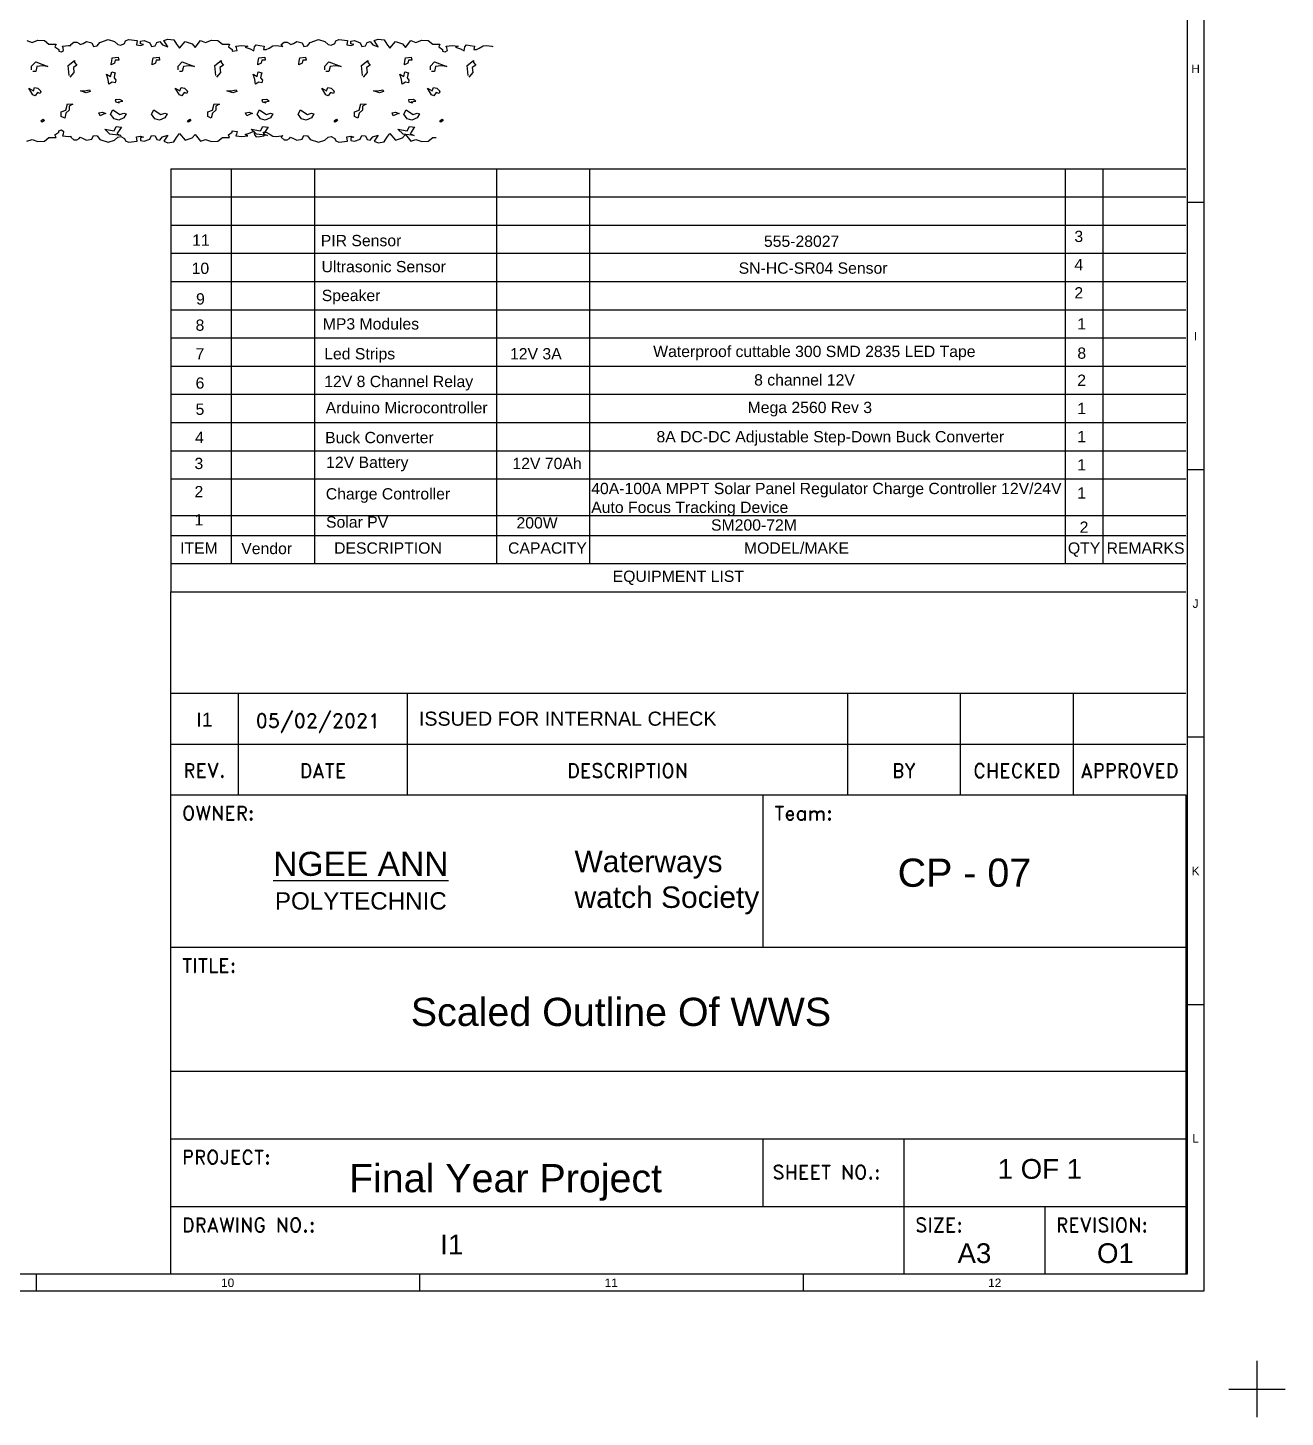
# Model space of a CAD drawing. Header units: inches. Extents: x -28 to 837, y -22 to 590.
# Drawn here: x 613.7 to 836.6, y -22.3 to 224 of the extents above; entities that cross this region are included whole.
import ezdxf
from ezdxf.enums import TextEntityAlignment as Align

# ---------------------------------------------------------------- set-up
doc = ezdxf.new("R2010")
doc.units = ezdxf.units.IN
doc.header["$MEASUREMENT"] = 0
doc.layers.add('dwgmodels.com', color=250, linetype='Continuous')
doc.styles.add('ROMAND', font='romand')
doc.styles.get("Standard").update_dxf_attribs({"font": 'arial.ttf'})
doc.styles.add('Style_Arial', font='Arial')

# ---------------------------------------------------------------- blocks, each defined once
blk = doc.blocks.new('bushes 030')
at = {"color": 0}
for p, q in [((3124.1, 496.4), (3141.9, 487.2)), ((3141.9, 487.2), (3161.7, 498.3)), ((3161.7, 498.3), (3183.5, 496.4)), ((3183.5, 496.4), (3199.3, 477.9)), ((3199.3, 477.9), (3223.3, 477.9)), ((3223.3, 477.9), (3219.6, 464.1)), ((3274.3, 476.1), (3284.2, 489)), ((3274.3, 470.4), (3274.3, 476.1)), ((3284.2, 489), (3294.1, 489)), ((3294.1, 489), (3302, 481.6)), ((3302, 481.6), (3306, 476.1)), ((3306, 476.1), (3315.8, 481.6)), ((3315.8, 481.6), (3327.7, 490.9)), ((3327.7, 490.9), (3345.5, 485.3)), ((3345.5, 485.3), (3351.5, 466.9)), ((3363.3, 468.7), (3373.2, 487.2)), ((3373.2, 487.2), (3400.9, 501.9)), ((3400.9, 501.9), (3422.7, 490.9)), ((3422.7, 490.9), (3434.6, 476.1)), ((3434.6, 476.1), (3444.5, 472.4)), ((3444.5, 472.4), (3456.4, 481.6)), ((3456.4, 481.6), (3460.3, 494.6)), ((3460.3, 494.6), (3470.2, 501.9)), ((3470.2, 501.9), (3499.9, 496.4)), ((3499.9, 496.4), (3497.9, 474.3)), ((3497.9, 474.3), (3511.8, 470.6)), ((3511.8, 492.7), (3523.6, 496.4)), ((3511.8, 479.8), (3511.8, 492.7)), ((3521.7, 476.1), (3511.8, 479.8)), ((3511.8, 470.6), (3521.7, 476.1)), ((3523.6, 496.4), (3543.5, 485.3)), ((3543.5, 485.3), (3549.4, 466.9)), ((3561.3, 468.7), (3567.2, 487.2)), ((3567.2, 487.2), (3577.1, 490.9)), ((3577.1, 490.9), (3587, 474.3)), ((3587, 474.3), (3604.8, 465)), ((3591, 496.4), (3604.8, 503.8)), ((3604.8, 465), (3591, 496.4)), ((3604.8, 503.8), (3624.6, 500.1)), ((3624.6, 500.1), (3634.5, 477.9)), ((3634.5, 477.9), (3644.4, 457.6)), ((3644.4, 457.6), (3664.2, 490.9)), ((3664.2, 490.9), (3688, 479.8)), ((3688, 479.8), (3697.9, 461.3)), ((3697.9, 461.3), (3715.7, 496.4)), ((3715.7, 496.4), (3733.5, 487.2)), ((3733.5, 487.2), (3753.3, 498.3)), ((3753.3, 498.3), (3775, 496.4)), ((3775, 496.4), (3790.8, 477.9)), ((3790.8, 477.9), (3814.8, 477.9)), ((3814.8, 477.9), (3811.2, 464.1)), ((3899.8, 464.1), (3905.4, 474)), ((3905.4, 474), (3918.3, 472)), ((3991.6, 476.1), (4001.5, 489)), ((3996.3, 466.6), (3991.6, 476.1)), ((4001.5, 489), (4011.4, 489)), ((4011.4, 489), (4019.3, 481.6)), ((4019.3, 481.6), (4023.3, 476.1)), ((4023.3, 476.1), (4033.1, 481.6)), ((4033.1, 481.6), (4045, 490.9)), ((4045, 490.9), (4062.8, 485.3)), ((4062.8, 485.3), (4068.8, 466.9)), ((4080.6, 468.7), (4090.5, 487.2)), ((4090.5, 487.2), (4118.3, 501.9)), ((4118.3, 501.9), (4140, 490.9)), ((4140, 490.9), (4151.9, 476.1)), ((4151.9, 476.1), (4161.8, 472.4)), ((4161.8, 472.4), (4173.7, 481.6)), ((4173.7, 481.6), (4177.6, 494.6)), ((4177.6, 494.6), (4187.5, 501.9)), ((4187.5, 501.9), (4217.2, 496.4)), ((4217.2, 496.4), (4215.2, 474.3)), ((4215.2, 474.3), (4229.1, 470.6)), ((4229.1, 492.7), (4241, 496.4)), ((4229.1, 479.8), (4229.1, 492.7)), ((4239, 476.1), (4229.1, 479.8)), ((4229.1, 470.6), (4239, 476.1)), ((4241, 496.4), (4260.8, 485.3)), ((4260.8, 485.3), (4266.7, 466.9)), ((4278.6, 468.7), (4284.5, 487.2)), ((4284.5, 487.2), (4294.4, 490.9)), ((4294.4, 490.9), (4304.3, 474.3)), ((4304.3, 474.3), (4322.1, 465)), ((4308.3, 496.4), (4322.1, 503.8)), ((4322.1, 465), (4308.3, 496.4)), ((4322.1, 503.8), (4341.9, 500.1)), ((4341.9, 500.1), (4351.8, 477.9)), ((4351.8, 477.9), (4361.7, 457.6)), ((4361.7, 457.6), (4381.5, 490.9)), ((4381.5, 490.9), (4405.3, 479.8)), ((4405.3, 479.8), (4415.2, 461.3)), ((4415.2, 461.3), (4433, 496.4)), ((4433, 496.4), (4450.8, 487.2)), ((4450.8, 487.2), (4470.6, 498.3)), ((4470.6, 498.3), (4492.3, 496.4)), ((4492.3, 496.4), (4508.2, 477.9)), ((4508.2, 477.9), (4532.1, 477.9)), ((4532.1, 477.9), (4528.5, 464.1)), ((4617.2, 464.1), (4622.7, 474)), ((4622.7, 474), (4635.6, 472)), ((3219.6, 464.1), (3232.5, 450.2)), ((3232.5, 450.2), (3232.5, 442.3)), ((3232.5, 442.3), (3241.7, 438.4)), ((3241.7, 438.4), (3249.1, 446.3)), ((3245.4, 468.1), (3265.8, 472)), ((3247.3, 460.1), (3245.4, 468.1)), ((3249.1, 446.3), (3247.3, 460.1)), ((3265.8, 472), (3274.3, 470.4)), ((3351.5, 466.9), (3363.3, 468.7)), ((3549.4, 466.9), (3561.3, 468.7)), ((3811.2, 464.1), (3824.1, 450.2)), ((3824.1, 450.2), (3824.1, 442.3)), ((3824.1, 442.3), (3840.7, 446.3)), ((3837, 468.1), (3857.4, 472)), ((3838.9, 460.1), (3837, 468.1)), ((3840.7, 446.3), (3838.9, 460.1)), ((3857.4, 472), (3877.7, 468.1)), ((3877.7, 468.1), (3868.4, 462.1)), ((3868.4, 462.1), (3885, 454.2)), ((3885, 454.2), (3898, 444.3)), ((3898, 444.3), (3899.8, 464.1)), ((3918.3, 472), (3933.1, 468.1)), ((3933.1, 468.1), (3931.2, 450.2)), ((3931.2, 450.2), (3940.5, 450.2)), ((3940.5, 450.2), (3949.7, 458.2)), ((3949.7, 458.2), (3962.6, 470)), ((3962.6, 470), (3973.7, 472)), ((3973.7, 472), (3992.2, 468.1)), ((3992.2, 468.1), (3996.3, 466.6)), ((4068.8, 466.9), (4080.6, 468.7)), ((4266.7, 466.9), (4278.6, 468.7)), ((4528.5, 464.1), (4541.4, 450.2)), ((4541.4, 450.2), (4541.4, 442.3)), ((4541.4, 442.3), (4550.6, 438.4)), ((4550.6, 438.4), (4558, 446.3)), ((4554.3, 468.1), (4574.7, 472)), ((4556.2, 460.1), (4554.3, 468.1)), ((4558, 446.3), (4556.2, 460.1)), ((4574.7, 472), (4595, 468.1)), ((4595, 468.1), (4585.7, 462.1)), ((4585.7, 462.1), (4602.4, 454.2)), ((4602.4, 454.2), (4615.3, 444.3)), ((4615.3, 444.3), (4617.2, 464.1)), ((4635.6, 472), (4650.4, 468.1)), ((4650.4, 468.1), (4648.5, 450.2)), ((4648.5, 450.2), (4657.8, 450.2)), ((4657.8, 450.2), (4667, 458.2)), ((4667, 458.2), (4679.9, 470)), ((4679.9, 470), (4691.1, 472)), ((4691.1, 472), (4709.5, 468.1)), ((4709.5, 468.1), (4713.6, 466.6)), ((3140, 365.3), (3153.9, 387.4)), ((3153.9, 387.4), (3195.4, 363.4)), ((3264.7, 368.9), (3286.5, 394.8)), ((3286.5, 394.8), (3286.5, 383.7)), ((3286.5, 383.7), (3294.4, 370.8)), ((3411.3, 378.2), (3413.2, 391.1)), ((3423.1, 380.1), (3411.3, 372.6)), ((3413.2, 391.1), (3415.2, 407.7)), ((3415.2, 407.7), (3435, 411.4)), ((3425.1, 396.7), (3423.1, 380.1)), ((3437, 396.7), (3425.1, 396.7)), ((3435, 411.4), (3437, 396.7)), ((3551, 378.2), (3552.9, 391.1)), ((3562.8, 380.1), (3551, 372.6)), ((3552.9, 391.1), (3554.9, 407.7)), ((3554.9, 407.7), (3574.7, 411.4)), ((3564.8, 396.7), (3562.8, 380.1)), ((3576.7, 396.7), (3564.8, 396.7)), ((3574.7, 411.4), (3576.7, 396.7)), ((3640, 365.3), (3653.9, 387.4)), ((3653.9, 387.4), (3695.4, 363.4)), ((3764.7, 368.9), (3786.5, 394.8)), ((3786.5, 394.8), (3786.5, 383.7)), ((3786.5, 383.7), (3794.4, 370.8)), ((3911.3, 378.2), (3913.2, 391.1)), ((3923.1, 380.1), (3911.3, 372.6)), ((3913.2, 391.1), (3915.2, 407.7)), ((3915.2, 407.7), (3935, 411.4)), ((3925.1, 396.7), (3923.1, 380.1)), ((3937, 396.7), (3925.1, 396.7)), ((3935, 411.4), (3937, 396.7)), ((4051, 378.2), (4052.9, 391.1)), ((4062.8, 380.1), (4051, 372.6)), ((4052.9, 391.1), (4054.9, 407.7)), ((4054.9, 407.7), (4074.7, 411.4)), ((4064.8, 396.7), (4062.8, 380.1)), ((4076.7, 396.7), (4064.8, 396.7)), ((4074.7, 411.4), (4076.7, 396.7)), ((4140, 365.3), (4153.9, 387.4)), ((4153.9, 387.4), (4195.4, 363.4)), ((4264.7, 368.9), (4286.5, 394.8)), ((4286.5, 394.8), (4286.5, 383.7)), ((4286.5, 383.7), (4294.4, 370.8)), ((4411.3, 378.2), (4413.2, 391.1)), ((4423.1, 380.1), (4411.3, 372.6)), ((4413.2, 391.1), (4415.2, 407.7)), ((4415.2, 407.7), (4435, 411.4)), ((4425.1, 396.7), (4423.1, 380.1)), ((4437, 396.7), (4425.1, 396.7)), ((4435, 411.4), (4437, 396.7)), ((4500.3, 365.3), (4514.2, 387.4)), ((4514.2, 387.4), (4555.7, 363.4)), ((4625, 368.9), (4646.8, 394.8)), ((4646.8, 394.8), (4646.8, 383.7)), ((4646.8, 383.7), (4654.7, 370.8)), ((3140, 346.8), (3140, 365.3)), ((3153.9, 337.6), (3144, 337.6)), ((3157.8, 363.4), (3153.9, 337.6)), ((3175.7, 367.1), (3157.8, 363.4)), ((3195.4, 363.4), (3175.7, 367.1)), ((3268.7, 317.2), (3264.7, 368.9)), ((3284.5, 333.8), (3270.7, 309.8)), ((3294.4, 370.8), (3282.5, 357.9)), ((3282.5, 357.9), (3284.5, 333.8)), ((3409.2, 313.5), (3413.2, 335.7)), ((3411.3, 372.6), (3411.3, 378.2)), ((3413.2, 335.7), (3425, 332)), ((3425, 332), (3423.1, 320.9)), ((3551, 372.6), (3551, 378.2)), ((3640, 346.8), (3640, 365.3)), ((3653.9, 337.6), (3644, 337.6)), ((3657.8, 363.4), (3653.9, 337.6)), ((3675.7, 367.1), (3657.8, 363.4)), ((3695.4, 363.4), (3675.7, 367.1)), ((3768.7, 317.2), (3764.7, 368.9)), ((3784.5, 333.8), (3770.7, 309.8)), ((3794.4, 370.8), (3782.5, 357.9)), ((3782.5, 357.9), (3784.5, 333.8)), ((3909.2, 313.5), (3913.2, 335.7)), ((3911.3, 372.6), (3911.3, 378.2)), ((3913.2, 335.7), (3925, 332)), ((3925, 332), (3923.1, 320.9)), ((4051, 372.6), (4051, 378.2)), ((4140, 346.8), (4140, 365.3)), ((4153.9, 337.6), (4144, 337.6)), ((4157.8, 363.4), (4153.9, 337.6)), ((4175.7, 367.1), (4157.8, 363.4)), ((4195.4, 363.4), (4175.7, 367.1)), ((4268.7, 317.2), (4264.7, 368.9)), ((4284.5, 333.8), (4270.7, 309.8)), ((4294.4, 370.8), (4282.5, 357.9)), ((4282.5, 357.9), (4284.5, 333.8)), ((4409.2, 313.5), (4413.2, 335.7)), ((4411.3, 372.6), (4411.3, 378.2)), ((4413.2, 335.7), (4425, 332)), ((4425, 332), (4423.1, 320.9)), ((4500.3, 346.8), (4500.3, 365.3)), ((4514.2, 337.6), (4504.3, 337.6)), ((4518.1, 363.4), (4514.2, 337.6)), ((4536, 367.1), (4518.1, 363.4)), ((4555.7, 363.4), (4536, 367.1)), ((4628.9, 317.2), (4625, 368.9)), ((4644.8, 333.8), (4630.9, 309.8)), ((4654.7, 370.8), (4642.8, 357.9)), ((4642.8, 357.9), (4644.8, 333.8)), ((3395.4, 324.6), (3409.2, 313.5)), ((3401.3, 296.9), (3395.4, 324.6)), ((3403.3, 272.9), (3401.3, 296.9)), ((3423.1, 320.9), (3421.1, 306.2)), ((3421.1, 306.2), (3427, 293.2)), ((3427, 293.2), (3425, 280.3)), ((3895.4, 324.6), (3909.2, 313.5)), ((3901.3, 296.9), (3895.4, 324.6)), ((3903.3, 272.9), (3901.3, 296.9)), ((3923.1, 320.9), (3921.1, 306.2)), ((3921.1, 306.2), (3927, 293.2)), ((3927, 293.2), (3925, 280.3)), ((4395.4, 324.6), (4409.2, 313.5)), ((4401.3, 296.9), (4395.4, 324.6)), ((4403.3, 272.9), (4401.3, 296.9)), ((4423.1, 320.9), (4421.1, 306.2)), ((4421.1, 306.2), (4427, 293.2)), ((4427, 293.2), (4425, 280.3)), ((3144, 219.3), (3130.1, 252.6)), ((3130.1, 252.6), (3146, 239.6)), ((3146, 239.6), (3149.9, 256.3)), ((3149.9, 256.3), (3161.8, 252.6)), ((3161.8, 252.6), (3171.7, 237.8)), ((3171.7, 237.8), (3169.7, 224.9)), ((3306.3, 239.6), (3320.1, 239.6)), ((3326.1, 228.6), (3306.3, 239.6)), ((3320.1, 239.6), (3337.9, 245.2)), ((3337.9, 245.2), (3339.9, 235.9)), ((3415.2, 284), (3403.3, 272.9)), ((3425, 280.3), (3415.2, 284)), ((3644, 219.3), (3630.1, 252.6)), ((3630.1, 252.6), (3646, 239.6)), ((3646, 239.6), (3649.9, 256.3)), ((3649.9, 256.3), (3661.8, 252.6)), ((3661.8, 252.6), (3671.7, 237.8)), ((3671.7, 237.8), (3669.7, 224.9)), ((3806.3, 239.6), (3820.1, 239.6)), ((3826.1, 228.6), (3806.3, 239.6)), ((3820.1, 239.6), (3837.9, 245.2)), ((3837.9, 245.2), (3839.9, 235.9)), ((3915.2, 284), (3903.3, 272.9)), ((3925, 280.3), (3915.2, 284)), ((4144, 219.3), (4130.1, 252.6)), ((4130.1, 252.6), (4146, 239.6)), ((4146, 239.6), (4149.9, 256.3)), ((4149.9, 256.3), (4161.8, 252.6)), ((4161.8, 252.6), (4171.7, 237.8)), ((4171.7, 237.8), (4169.7, 224.9)), ((4306.3, 239.6), (4320.1, 239.6)), ((4326.1, 228.6), (4306.3, 239.6)), ((4320.1, 239.6), (4337.9, 245.2)), ((4337.9, 245.2), (4339.9, 235.9)), ((4415.2, 284), (4403.3, 272.9)), ((4425, 280.3), (4415.2, 284)), ((4504.3, 219.3), (4490.4, 252.6)), ((4490.4, 252.6), (4506.3, 239.6)), ((4506.3, 239.6), (4510.2, 256.3)), ((4510.2, 256.3), (4522.1, 252.6)), ((4522.1, 252.6), (4532, 237.8)), ((4532, 237.8), (4530, 224.9)), ((3151.9, 213.8), (3144, 219.3)), ((3159.8, 230.4), (3151.9, 213.8)), ((3169.7, 224.9), (3159.8, 230.4)), ((3339.9, 235.9), (3326.1, 228.6)), ((3440.9, 195.3), (3425, 193.5)), ((3425, 193.5), (3427, 182.4)), ((3450.8, 186.1), (3440.9, 195.3)), ((3651.9, 213.8), (3644, 219.3)), ((3659.8, 230.4), (3651.9, 213.8)), ((3669.7, 224.9), (3659.8, 230.4)), ((3839.9, 235.9), (3826.1, 228.6)), ((3940.9, 195.3), (3925, 193.5)), ((3925, 193.5), (3927, 182.4)), ((3950.8, 186.1), (3940.9, 195.3)), ((4151.9, 213.8), (4144, 219.3)), ((4159.8, 230.4), (4151.9, 213.8)), ((4169.7, 224.9), (4159.8, 230.4)), ((4339.9, 235.9), (4326.1, 228.6)), ((4440.9, 195.3), (4425, 193.5)), ((4425, 193.5), (4427, 182.4)), ((4450.8, 186.1), (4440.9, 195.3)), ((4512.2, 213.8), (4504.3, 219.3)), ((4520.1, 230.4), (4512.2, 213.8)), ((4530, 224.9), (4520.1, 230.4)), ((3256.8, 139.9), (3262.8, 173.2)), ((3262.8, 173.2), (3280.6, 171.3)), ((3280.6, 171.3), (3268.7, 160.2)), ((3268.7, 160.2), (3268.7, 139.9)), ((3427, 182.4), (3438.9, 178.7)), ((3434.9, 182.4), (3450.8, 186.1)), ((3438.9, 178.7), (3434.9, 182.4)), ((3756.8, 139.9), (3762.8, 173.2)), ((3762.8, 173.2), (3780.6, 171.3)), ((3780.6, 171.3), (3768.7, 160.2)), ((3768.7, 160.2), (3768.7, 139.9)), ((3927, 182.4), (3938.9, 178.7)), ((3934.9, 182.4), (3950.8, 186.1)), ((3938.9, 178.7), (3934.9, 182.4)), ((4256.8, 139.9), (4262.8, 173.2)), ((4262.8, 173.2), (4280.6, 171.3)), ((4280.6, 171.3), (4268.7, 160.2)), ((4268.7, 160.2), (4268.7, 139.9)), ((4427, 182.4), (4438.9, 178.7)), ((4434.9, 182.4), (4450.8, 186.1)), ((4438.9, 178.7), (4434.9, 182.4)), ((3241, 132.5), (3256.8, 139.9)), ((3241, 108.5), (3241, 132.5)), ((3252.9, 99.3), (3241, 108.5)), ((3256.8, 125.1), (3252.9, 99.3)), ((3268.7, 139.9), (3256.8, 125.1)), ((3369.6, 126.9), (3381.5, 130.7)), ((3373.6, 112.2), (3369.6, 126.9)), ((3385.5, 119.6), (3373.6, 112.2)), ((3381.5, 130.7), (3393.4, 123.3)), ((3393.4, 123.3), (3385.5, 119.6)), ((3409.3, 119.6), (3417.2, 141.7)), ((3421.1, 95.6), (3409.3, 119.6)), ((3417.2, 141.7), (3429.1, 130.7)), ((3437, 90), (3421.1, 95.6)), ((3429.1, 130.7), (3440.9, 117.7)), ((3454.8, 101.1), (3437, 90)), ((3440.9, 117.7), (3454.8, 125.1)), ((3454.8, 125.1), (3462.7, 121.4)), ((3462.7, 121.4), (3454.8, 101.1)), ((3549, 119.6), (3556.9, 141.7)), ((3560.8, 95.6), (3549, 119.6)), ((3556.9, 141.7), (3568.8, 130.7)), ((3576.7, 90), (3560.8, 95.6)), ((3568.8, 130.7), (3580.6, 117.7)), ((3594.5, 101.1), (3576.7, 90)), ((3580.6, 117.7), (3594.5, 125.1)), ((3594.5, 125.1), (3602.4, 121.4)), ((3602.4, 121.4), (3594.5, 101.1)), ((3741, 132.5), (3756.8, 139.9)), ((3741, 108.5), (3741, 132.5)), ((3752.9, 99.3), (3741, 108.5)), ((3756.8, 125.1), (3752.9, 99.3)), ((3768.7, 139.9), (3756.8, 125.1)), ((3869.6, 126.9), (3881.5, 130.7)), ((3873.6, 112.2), (3869.6, 126.9)), ((3885.5, 119.6), (3873.6, 112.2)), ((3881.5, 130.7), (3893.4, 123.3)), ((3893.4, 123.3), (3885.5, 119.6)), ((3909.3, 119.6), (3917.2, 141.7)), ((3921.1, 95.6), (3909.3, 119.6)), ((3917.2, 141.7), (3929.1, 130.7)), ((3937, 90), (3921.1, 95.6)), ((3929.1, 130.7), (3940.9, 117.7)), ((3954.8, 101.1), (3937, 90)), ((3940.9, 117.7), (3954.8, 125.1)), ((3954.8, 125.1), (3962.7, 121.4)), ((3962.7, 121.4), (3954.8, 101.1)), ((4049, 119.6), (4056.9, 141.7)), ((4060.8, 95.6), (4049, 119.6)), ((4056.9, 141.7), (4068.8, 130.7)), ((4076.7, 90), (4060.8, 95.6)), ((4068.8, 130.7), (4080.6, 117.7)), ((4094.5, 101.1), (4076.7, 90)), ((4080.6, 117.7), (4094.5, 125.1)), ((4094.5, 125.1), (4102.4, 121.4)), ((4102.4, 121.4), (4094.5, 101.1)), ((4241, 132.5), (4256.8, 139.9)), ((4241, 108.5), (4241, 132.5)), ((4252.9, 99.3), (4241, 108.5)), ((4256.8, 125.1), (4252.9, 99.3)), ((4268.7, 139.9), (4256.8, 125.1)), ((4369.6, 126.9), (4381.5, 130.7)), ((4373.6, 112.2), (4369.6, 126.9)), ((4385.5, 119.6), (4373.6, 112.2)), ((4381.5, 130.7), (4393.4, 123.3)), ((4393.4, 123.3), (4385.5, 119.6)), ((4409.3, 119.6), (4417.2, 141.7)), ((4421.1, 95.6), (4409.3, 119.6)), ((4417.2, 141.7), (4429.1, 130.7)), ((4437, 90), (4421.1, 95.6)), ((4429.1, 130.7), (4440.9, 117.7)), ((4454.8, 101.1), (4437, 90)), ((4440.9, 117.7), (4454.8, 125.1)), ((4454.8, 125.1), (4462.7, 121.4)), ((4462.7, 121.4), (4454.8, 101.1)), ((3171.7, 86.3), (3179.6, 93.7)), ((3175.7, 78.9), (3171.7, 86.3)), ((3183.6, 88.2), (3175.7, 78.9)), ((3179.6, 93.7), (3183.6, 88.2)), ((3421.1, 34.6), (3429, 56.8)), ((3429, 56.8), (3446.8, 53.1)), ((3442.9, 47.5), (3431, 19.8)), ((3446.8, 53.1), (3442.9, 47.5)), ((3671.7, 86.3), (3679.6, 93.7)), ((3675.7, 78.9), (3671.7, 86.3)), ((3683.6, 88.2), (3675.7, 78.9)), ((3679.6, 93.7), (3683.6, 88.2)), ((3921.1, 34.6), (3929, 56.8)), ((3929, 56.8), (3946.8, 53.1)), ((3942.9, 47.5), (3931, 19.8)), ((3946.8, 53.1), (3942.9, 47.5)), ((4171.7, 86.3), (4179.6, 93.7)), ((4175.7, 78.9), (4171.7, 86.3)), ((4183.6, 88.2), (4175.7, 78.9)), ((4179.6, 93.7), (4183.6, 88.2)), ((4421.1, 34.6), (4429, 56.8)), ((4429, 56.8), (4446.8, 53.1)), ((4442.9, 47.5), (4431, 19.8)), ((4446.8, 53.1), (4442.9, 47.5)), ((4532, 86.3), (4539.9, 93.7)), ((4536, 78.9), (4532, 86.3)), ((4543.9, 88.2), (4536, 78.9)), ((4539.9, 93.7), (4543.9, 88.2)), ((3199.3, 0), (3223.3, 0)), ((3219.6, 13.9), (3232.5, 27.7)), ((3223.3, 0), (3219.6, 13.9)), ((3232.5, 35.6), (3241.7, 39.6)), ((3232.5, 27.7), (3232.5, 35.6)), ((3241.7, 39.6), (3249.1, 31.7)), ((3247.3, 17.8), (3245.4, 9.9)), ((3245.4, 9.9), (3265.8, 5.9)), ((3249.1, 31.7), (3247.3, 17.8)), ((3265.8, 5.9), (3274.3, 7.6)), ((3274.3, 7.6), (3274.3, 1.9)), ((3274.3, 1.9), (3284.2, -11.1)), ((3302, -3.7), (3306, 1.9)), ((3306, 1.9), (3315.8, -3.7)), ((3345.5, -7.4), (3351.5, 11.1)), ((3351.5, 11.1), (3363.3, 9.2)), ((3363.3, 9.2), (3373.2, -9.2)), ((3389.4, 43.8), (3421.1, 34.6)), ((3407.2, 18), (3389.4, 43.8)), ((3444.8, 10.6), (3407.2, 18)), ((3422.7, -12.9), (3434.6, 1.9)), ((3431, 19.8), (3444.8, 10.6)), ((3434.6, 1.9), (3444.5, 5.6)), ((3444.5, 5.6), (3456.4, -3.7)), ((3497.9, 3.7), (3511.8, 7.4)), ((3499.9, -18.5), (3497.9, 3.7)), ((3511.8, 7.4), (3521.7, 1.9)), ((3521.7, 1.9), (3511.8, -1.9)), ((3543.5, -7.4), (3549.4, 11.1)), ((3549.4, 11.1), (3561.3, 9.2)), ((3561.3, 9.2), (3567.2, -9.2)), ((3577.1, -12.9), (3587, 3.7)), ((3587, 3.7), (3604.8, 12.9)), ((3604.8, 12.9), (3591, -18.5)), ((3634.5, 0), (3644.4, 20.3)), ((3644.4, 20.3), (3664.2, -12.9)), ((3688, -1.9), (3697.9, 16.6)), ((3697.9, 16.6), (3715.7, -18.5)), ((3790.8, 0), (3814.8, 0)), ((3811.2, 13.9), (3824.1, 27.7)), ((3814.8, 0), (3811.2, 13.9)), ((3824.1, 35.6), (3840.7, 31.7)), ((3824.1, 27.7), (3824.1, 35.6)), ((3838.9, 17.8), (3837, 9.9)), ((3837, 9.9), (3857.4, 5.9)), ((3840.7, 31.7), (3838.9, 17.8)), ((3857.4, 5.9), (3877.7, 9.9)), ((3868.4, 15.8), (3885, 23.7)), ((3877.7, 9.9), (3868.4, 15.8)), ((3885, 23.7), (3898, 33.6)), ((3889.4, 43.8), (3921.1, 34.6)), ((3907.2, 18), (3889.4, 43.8)), ((3898, 33.6), (3899.8, 13.9)), ((3899.8, 13.9), (3905.4, 4)), ((3905.4, 4), (3918.3, 5.9)), ((3944.8, 10.6), (3907.2, 18)), ((3918.3, 5.9), (3933.1, 9.9)), ((3931, 19.8), (3944.8, 10.6)), ((3931.2, 27.7), (3940.5, 27.7)), ((3933.1, 9.9), (3931.2, 27.7)), ((3940.5, 27.7), (3949.7, 19.8)), ((3949.7, 19.8), (3962.6, 7.9)), ((3962.6, 7.9), (3973.7, 5.9)), ((3973.7, 5.9), (3992.2, 9.9)), ((3996.3, 11.3), (3991.6, 1.9)), ((3991.6, 1.9), (4001.5, -11.1)), ((3992.2, 9.9), (3996.3, 11.3)), ((4019.3, -3.7), (4023.3, 1.9)), ((4023.3, 1.9), (4033.1, -3.7)), ((4062.8, -7.4), (4068.8, 11.1)), ((4068.8, 11.1), (4080.6, 9.2)), ((4080.6, 9.2), (4090.5, -9.2)), ((4140, -12.9), (4151.9, 1.9)), ((4151.9, 1.9), (4161.8, 5.6)), ((4161.8, 5.6), (4173.7, -3.7)), ((4215.2, 3.7), (4229.1, 7.4)), ((4217.2, -18.5), (4215.2, 3.7)), ((4229.1, 7.4), (4239, 1.9)), ((4239, 1.9), (4229.1, -1.9)), ((4260.8, -7.4), (4266.7, 11.1)), ((4266.7, 11.1), (4278.6, 9.2)), ((4278.6, 9.2), (4284.5, -9.2)), ((4294.4, -12.9), (4304.3, 3.7)), ((4304.3, 3.7), (4322.1, 12.9)), ((4322.1, 12.9), (4308.3, -18.5)), ((4351.8, 0), (4361.7, 20.3)), ((4361.7, 20.3), (4381.5, -12.9)), ((4389.4, 43.8), (4421.1, 34.6)), ((4407.2, 18), (4389.4, 43.8)), ((4405.3, -1.9), (4415.2, 16.6)), ((4444.8, 10.6), (4407.2, 18)), ((4415.2, 16.6), (4433, -18.5)), ((4431, 19.8), (4444.8, 10.6)), ((4508.2, 0), (4520.3, 0)), ((3124.1, -18.5), (3141.9, -9.2)), ((3141.9, -9.2), (3161.7, -20.3)), ((3161.7, -20.3), (3183.5, -18.5)), ((3183.5, -18.5), (3199.3, 0)), ((3284.2, -11.1), (3294.1, -11.1)), ((3294.1, -11.1), (3302, -3.7)), ((3315.8, -3.7), (3327.7, -12.9)), ((3327.7, -12.9), (3345.5, -7.4)), ((3373.2, -9.2), (3400.9, -24)), ((3400.9, -24), (3422.7, -12.9)), ((3456.4, -3.7), (3460.3, -16.6)), ((3460.3, -16.6), (3470.2, -24)), ((3470.2, -24), (3499.9, -18.5)), ((3511.8, -1.9), (3511.8, -14.8)), ((3511.8, -14.8), (3523.6, -18.5)), ((3523.6, -18.5), (3543.5, -7.4)), ((3567.2, -9.2), (3577.1, -12.9)), ((3591, -18.5), (3604.8, -25.9)), ((3604.8, -25.9), (3624.6, -22.2)), ((3624.6, -22.2), (3634.5, 0)), ((3664.2, -12.9), (3688, -1.9)), ((3715.7, -18.5), (3733.5, -9.2)), ((3733.5, -9.2), (3753.3, -20.3)), ((3753.3, -20.3), (3775, -18.5)), ((3775, -18.5), (3790.8, 0)), ((4001.5, -11.1), (4011.4, -11.1)), ((4011.4, -11.1), (4019.3, -3.7)), ((4033.1, -3.7), (4045, -12.9)), ((4045, -12.9), (4062.8, -7.4)), ((4090.5, -9.2), (4118.3, -24)), ((4118.3, -24), (4140, -12.9)), ((4173.7, -3.7), (4177.6, -16.6)), ((4177.6, -16.6), (4187.5, -24)), ((4187.5, -24), (4217.2, -18.5)), ((4229.1, -1.9), (4229.1, -14.8)), ((4229.1, -14.8), (4241, -18.5)), ((4241, -18.5), (4260.8, -7.4)), ((4284.5, -9.2), (4294.4, -12.9)), ((4308.3, -18.5), (4322.1, -25.9)), ((4322.1, -25.9), (4341.9, -22.2)), ((4341.9, -22.2), (4351.8, 0)), ((4381.5, -12.9), (4405.3, -1.9)), ((4433, -18.5), (4450.8, -9.2)), ((4450.8, -9.2), (4470.6, -20.3)), ((4470.6, -20.3), (4492.3, -18.5)), ((4492.3, -18.5), (4508.2, 0))]:
    blk.add_line(p, q, dxfattribs=at)
blk = doc.blocks.new('Garden')
at = {"layer": 'dwgmodels.com', "color": 4, "xscale": 0.15, "yscale": 0.1}
blk.add_blockref('bushes 030', (2071.38528, -308.32325), dxfattribs=at)

msp = doc.modelspace()

# ---------------------------------------------------------------- linework, layer by layer
for p, q in [((639, 199), (819, 199)), ((639, 194), (819, 194)), ((822.2, 193), (819.2, 193)), ((639, 189), (819, 189)), ((639, 184), (819, 184)), ((639, 179), (819, 179)), ((639, 174), (819, 174)), ((639, 169), (819, 169)), ((639, 164), (819, 164)), ((639, 159), (819, 159)), ((639, 154), (819, 154)), ((639, 149), (819, 149)), ((822.2, 145.6), (819.2, 145.6)), ((639, 144), (819, 144)), ((639, 137.52), (819, 137.52)), ((639, 134), (819, 134)), ((639, 129), (819, 129)), ((639, 88), (639, 124)), ((639, 124), (819, 124)), ((639, 106), (819, 106)), ((651, 88), (651, 106)), ((681, 88), (681, 106)), ((759, 106), (759, 88)), ((779, 106), (779, 88)), ((799, 106), (799, 88)), ((639, 97), (819, 97)), ((822.2, 98.2), (819.2, 98.2)), ((744, 88), (744, 61)), ((639, 61), (819, 61)), ((822.2, 50.8), (819.2, 50.8)), ((639, 39), (819, 39)), ((639, 27), (819, 27)), ((744, 27), (744, 15)), ((769, 27), (769, 3)), ((639, 15), (819, 15)), ((794, 15), (794, 3)), ((615.2, 0), (615.2, 3)), ((683.2, 0), (683.2, 3)), ((751.2, 0), (751.2, 3))]:
    msp.add_line(p, q)
at = {"color": 18}
for p, q in [((639, 199), (639, 124)), ((649.8, 129), (649.8, 199)), ((664.53, 129), (664.53, 199)), ((696.85, 129), (696.85, 199)), ((713.3, 129), (713.3, 199)), ((797.66, 129), (797.66, 199)), ((804.34, 129), (804.34, 199))]:
    msp.add_line(p, q, dxfattribs=at)
for points in [[(0, 575.2), (822.2, 575.2), (822.2, 0), (0, 0)], [(3, 572.2), (819.2, 572.2), (819.2, 3), (3, 3)], [(639, 88), (819, 88), (819, 3), (639, 3)]]:
    msp.add_lwpolyline(points, close=True)
at = {"layer": 'Defpoints'}
for p, q in [((831.6, -22.33), (831.6, -12.33)), ((826.6, -17.33), (836.6, -17.33))]:
    msp.add_line(p, q, dxfattribs=at)

# ---------------------------------------------------------------- block references
at = {"xscale": 0.3465639121819872, "yscale": 0.3465639121819872, "zscale": 0.6931278243639744}
msp.add_blockref('Garden', (-266.76, 311.36), dxfattribs=at)

# ---------------------------------------------------------------- texts
for s, height, p in [('H', 1.5, (820.7, 215.95)), ('11', 2, (644.36, 185.34)), ('10', 2, (644.27, 180.34)), ('9', 2, (644.27, 174.92)), ('8', 2, (644.19, 170.26)), ('I', 1.5, (820.7, 168.55)), ('7', 2, (644.19, 165.18)), ('6', 2, (644.19, 160.01)), ('5', 2, (644.19, 155.36)), ('4', 2, (644.1, 150.36)), ('3', 2, (644, 145.75)), ('2', 2, (644, 140.75)), ('1', 2, (644, 135.75)), ('ITEM', 2, (644, 130.75)), ('Vendor', 2, (656.02, 130.67)), ('DESCRIPTION', 2, (677.52, 130.75)), ('CAPACITY', 2, (705.8, 130.75)), ('MODEL/MAKE', 2, (749.95, 130.75)), ('QTY', 2, (800.94, 130.75)), ('REMARKS', 2, (811.84, 130.75)), ('EQUIPMENT LIST', 2, (729, 125.75)), ('J', 1.5, (820.7, 121.15)), ('I1', 2.5, (645, 100.08)), ('K', 1.5, (820.7, 73.75)), ('L', 1.5, (820.7, 26.35)), ('1 OF 1', 3.5, (793.1, 19.94)), ('I1', 3.5, (688.83, 6.54)), ('A3', 3.5, (781.5, 5)), ('O1', 3.5, (806.5, 5)), ('10', 1.5, (649.1, 0.75)), ('11', 1.5, (717.1, 0.75)), ('12', 1.5, (785.1, 0.75))]:
    msp.add_text(s, height=height).set_placement(p, align=Align.CENTER)
at = {"color": 18}
for s, p in [('3', (800, 186)), ('4', (800, 181)), ('2', (800, 176)), ('1', (800.5, 170.5)), ('8', (800.53, 165.3)), ('2', (800.5, 160.5)), ('1', (800.5, 155.5)), ('1', (800.5, 150.5)), ('1', (800.5, 145.5)), ('1', (800.5, 140.5)), ('2', (800.93, 134.45))]:
    msp.add_text(s, height=2, dxfattribs=at).set_placement(p, align=Align.CENTER)
at = {"style": 'ROMAND'}
for s, p in [('05/02/2021', (665.11, 99.9)), ('REV.', (645, 91.08)), ('DATE', (666, 91.03)), ('DESCRIPTION', (720, 91.03)), ('BY', (769, 91.03)), ('CHECKED', (789, 91.03)), ('APPROVED', (809, 91.03))]:
    msp.add_text(s, height=2.5, dxfattribs=at).set_placement(p, align=Align.CENTER)
msp.add_text('ISSUED FOR INTERNAL CHECK', height=2.5).set_placement((683, 100.25))
for s, p in [('OWNER:', (641, 83.5)), ('Team:', (746, 83.5)), ('TITLE:', (641, 56.5)), ('PROJECT:', (641, 22.5)), ('SHEET NO.:', (745.7, 19.85)), ('DRAWING NO.:', (641, 10.5)), ('SIZE:', (771, 10.5)), ('REVISION:', (796, 10.5))]:
    msp.add_text(s, height=2.5, dxfattribs=at).set_placement(p)
at = {"style": 'Style_Arial'}
for s, height, p in [('%%UNGEE ANN', 4.2607, (672.71, 75.77)), ('POLYTECHNIC', 3.0677, (672.71, 69.2))]:
    msp.add_text(s, height=height, dxfattribs=at).set_placement(p, align=Align.MIDDLE_CENTER)
at = {"color": 3, "attachment_point": 1}
for s, insert, char_height, width in [('{\\C256;PIR Sensor}', (665.61, 187.26), 2, 45.7128), ('{\\C256;555-28027}', (744.18, 187.14), 2, 13.6418), ('{\\C256;Ultrasonic Sensor}', (665.74, 182.64), 2, 45.7128), ('{\\C256;SN-HC-SR04 Sensor}', (739.7, 182.38), 2, 27.2782), ('{\\C256;Speaker}', (665.78, 177.53), 2, 45.7128), ('{\\C256;MP3 Modules}', (665.96, 172.49), 2, 30.2036), ('{\\C256;Waterproof cuttable 300 SMD 2835 LED Tape}', (724.55, 167.61), 2, 59.4648), ('{\\C256;Led Strips}', (666.22, 167.19), 2, 45.7128), ('{\\C256;12V 3A}', (699.16, 167.19), 2, 13.6418), ('{\\C256;8 channel 12V}', (742.44, 162.56), 2, 18.836), ('{\\C256;12V 8 Channel Relay}', (666.22, 162.28), 2, 45.7128), ('{\\C256;Arduino Microcontroller}', (666.47, 157.63), 2, 45.7128), ('{\\C256;Mega 2560 Rev 3}', (741.29, 157.68), 2, 22.9603), ('{\\C256;Buck Converter}', (666.38, 152.34), 2, 45.7128), ('{\\C256;8A DC-DC Adjustable Step-Down Buck Converter}', (725.13, 152.49), 2, 62.6987), ('{\\C256;12V Battery}', (666.56, 147.96), 2, 45.7128), ('{\\C256;12V 70Ah}', (699.59, 147.75), 2, 13.6418), ('{\\C256;40A-100A MPPT Solar Panel Regulator Charge Controller 12V/24V Auto Focus Tracking Device}', (713.56, 143.31), 2, 87.2272), ('{\\C256;Charge Controller}', (666.5, 142.36), 2, 45.7128), ('{\\C256;Solar PV}', (666.54, 137.36), 2, 45.7128), ('{\\C256;200W}', (700.31, 137.22), 2, 9.4201), ('{\\C256;SM200-72M}', (734.8, 136.84), 2, 13.6418), ('{\\H0.89187x;\\C256;Waterways  watch Society\\H1.12124x; }', (710.6, 78.09), 4.2607, 42.0034), ('{\\C256;CP - 07}', (767.89, 76.7), 5, 28.0002), ('{\\C256;Scaled Outline Of WWS}', (681.57, 52.03), 5, 128.9773), ('{\\C256;Final Year Project}', (670.61, 22.55), 5, 64.6516)]:
    msp.add_mtext(s, dxfattribs=dict(at, insert=insert, char_height=char_height, width=width))

doc.saveas('drawing.dxf')
